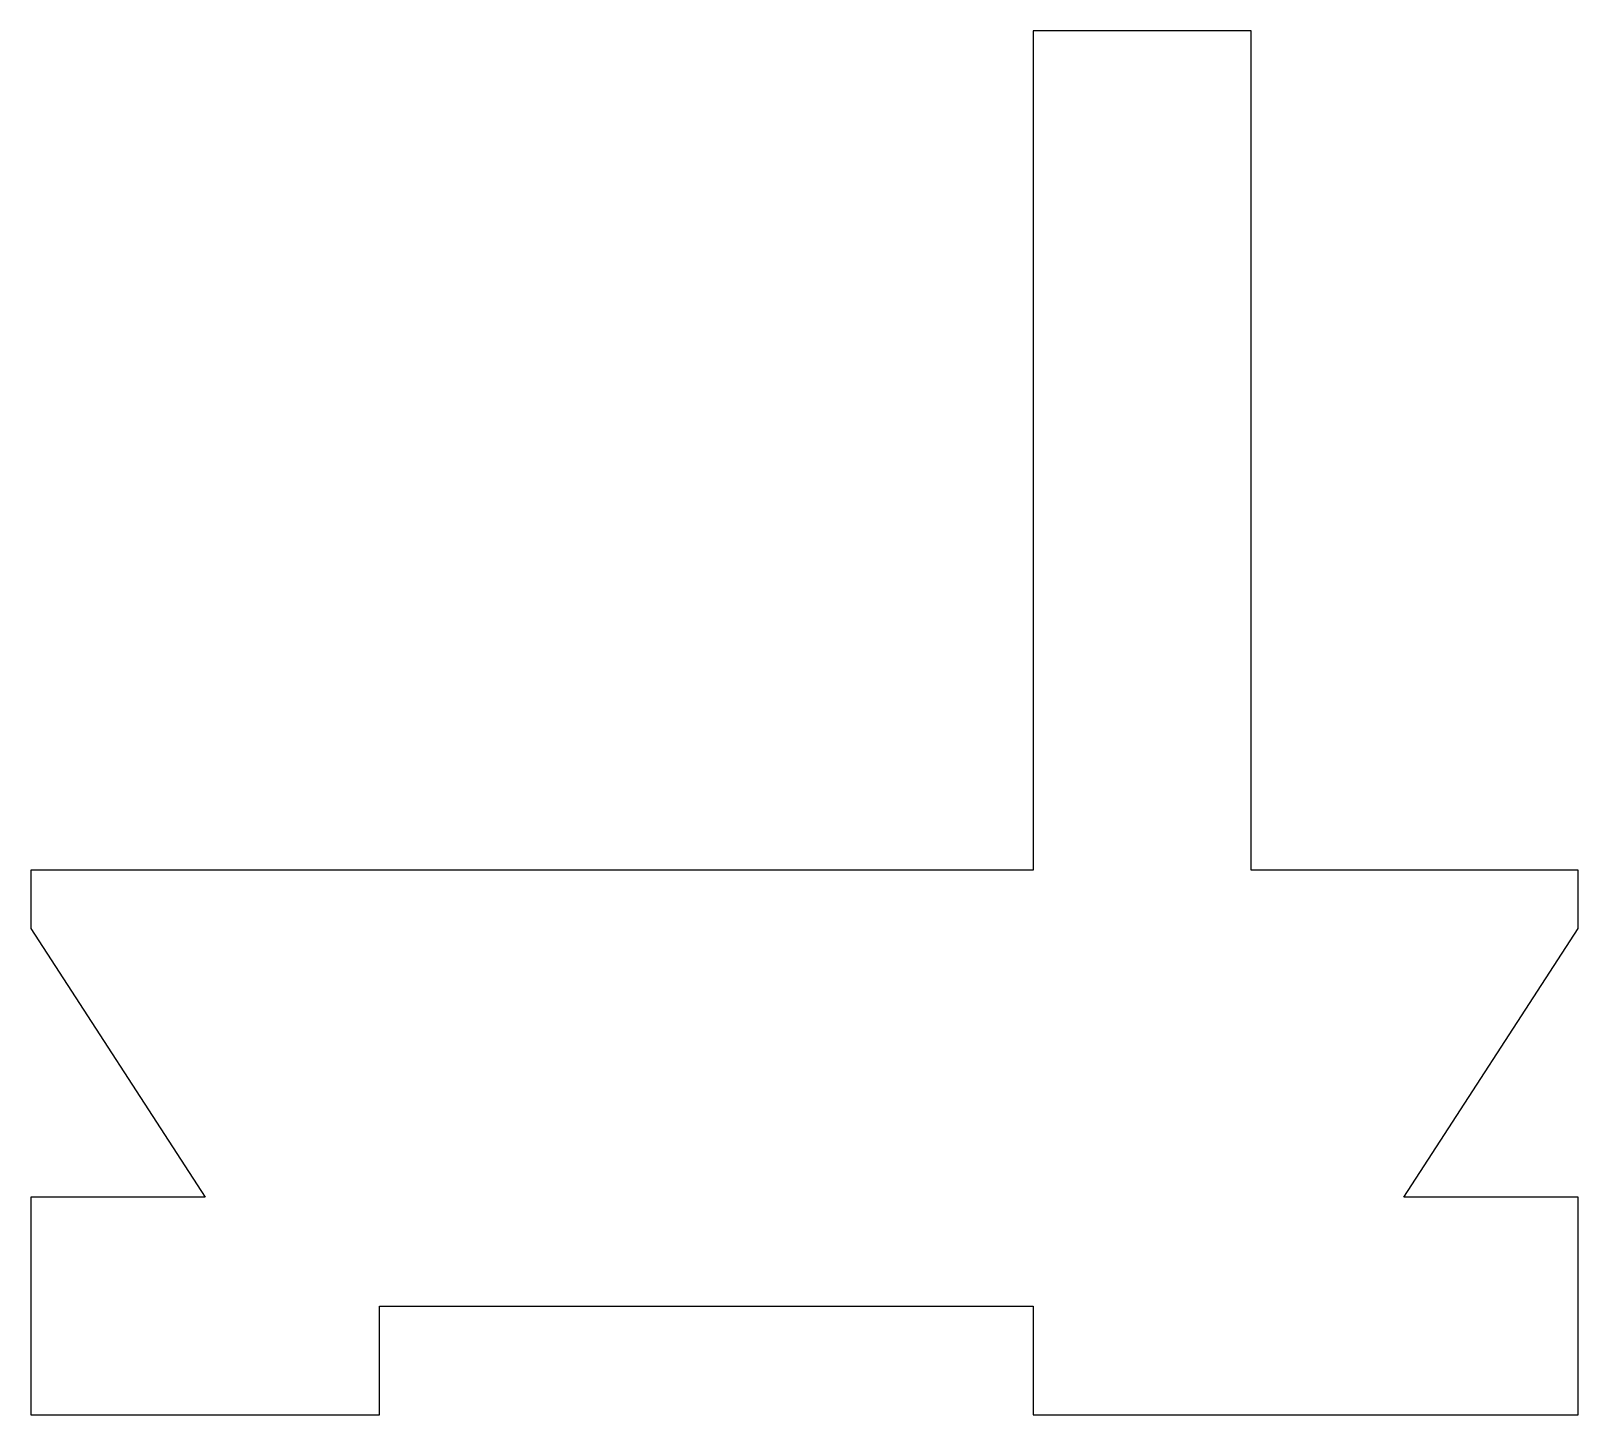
# Model space of a CAD drawing. Extents: x 604 to 618.2, y 682.4 to 695.1.
import ezdxf

# ---------------------------------------------------------------- set-up
doc = ezdxf.new("R2010")
doc.units = 0
doc.layers.add('ANA', color=220, linetype='CONTINUOUS')

msp = doc.modelspace()

# ---------------------------------------------------------------- linework, layer by layer
at = {"layer": 'ANA', "color": 0}
for p, q in [((615.234, 695.145), (613.234, 695.145)), ((613.234, 695.145), (613.234, 687.445)), ((615.234, 687.445), (615.234, 695.145)), ((613.234, 687.445), (604.034, 687.445)), ((604.034, 687.445), (604.034, 686.908)), ((618.234, 687.445), (615.234, 687.445)), ((618.234, 686.908), (618.234, 687.445)), ((604.034, 686.908), (605.634, 684.445)), ((616.634, 684.445), (618.234, 686.908)), ((605.634, 684.445), (604.034, 684.445)), ((604.034, 684.445), (604.034, 682.445)), ((618.234, 684.445), (616.634, 684.445)), ((618.234, 682.445), (618.234, 684.445)), ((607.234, 682.445), (607.234, 683.445)), ((607.234, 683.445), (613.234, 683.445)), ((613.234, 683.445), (613.234, 682.445)), ((604.034, 682.445), (607.234, 682.445)), ((613.234, 682.445), (618.234, 682.445))]:
    msp.add_line(p, q, dxfattribs=at)

doc.saveas('drawing.dxf')
